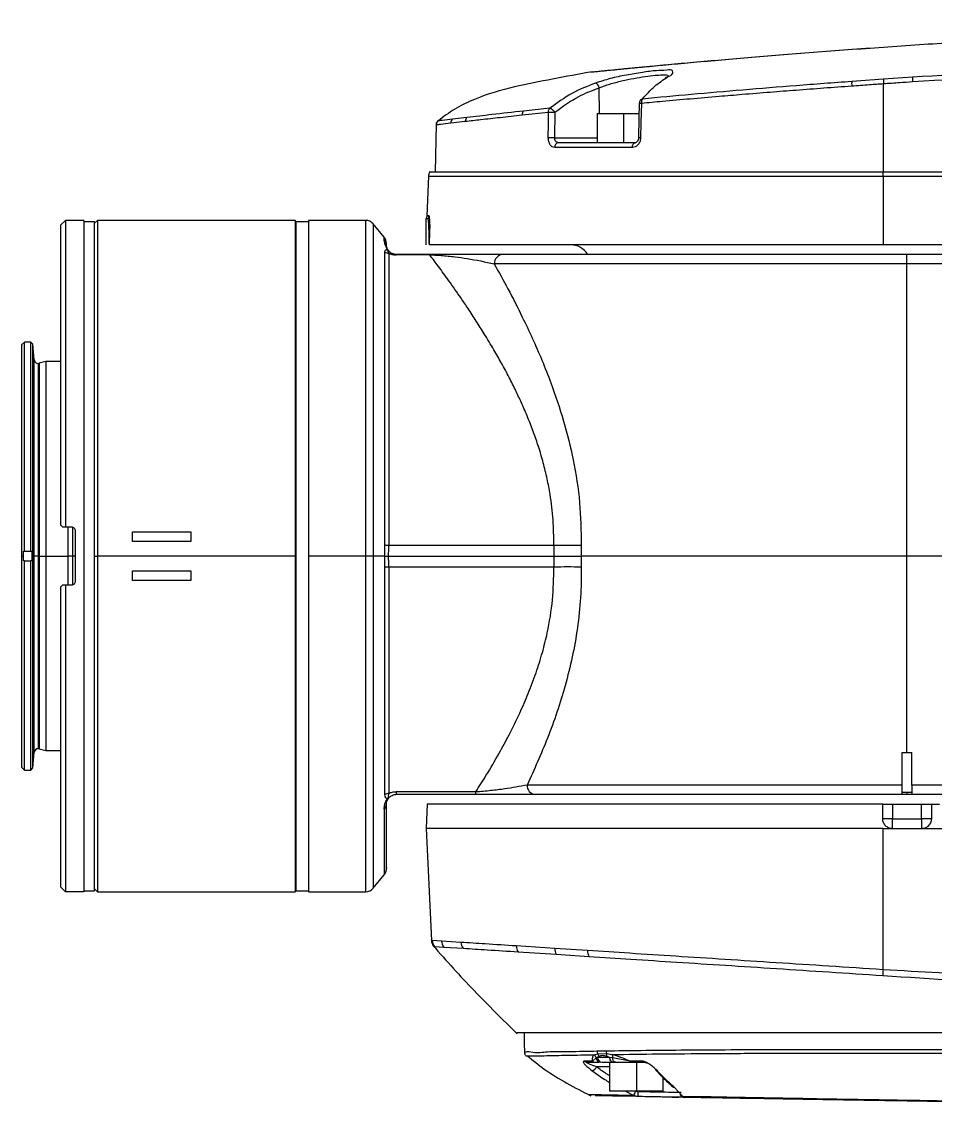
# Model space of a CAD drawing. Header units: millimetres. Extents: x -356 to 237, y 0 to 365.
# Drawn here: x 143.3 to 146.998, y 247.349 to 251.73 of the extents above; entities that cross this region are included whole.
import ezdxf

# ---------------------------------------------------------------- set-up
doc = ezdxf.new("R2010")
doc.units = ezdxf.units.MM

msp = doc.modelspace()

# ---------------------------------------------------------------- linework, layer by layer
at = {"color": 7, "linetype": 'Continuous', "lineweight": 25}
for p, q in [((145.9095, 251.5045), (145.9082, 251.5039)), ((146.7874, 251.4969), (146.6595, 251.4876)), ((146.9049, 251.5049), (146.7874, 251.4969)), ((145.6384, 251.358), (145.6374, 251.4625)), ((146.7877, 251.1218), (146.788, 251.4791)), ((145.325, 251.352), (145.4317, 251.3632)), ((145.4376, 251.3791), (145.3312, 251.3677)), ((145.4575, 251.3632), (145.4571, 251.2592)), ((145.6289, 251.358), (145.6289, 251.2399)), ((145.6289, 251.358), (145.7371, 251.358)), ((145.7371, 251.2399), (145.7371, 251.358)), ((145.7371, 251.358), (145.8007, 251.358)), ((144.977, 251.3132), (144.9736, 251.1218)), ((144.9786, 251.3132), (144.9777, 251.3131)), ((144.9849, 251.328), (144.9857, 251.3281)), ((145.0367, 251.32), (145.0954, 251.3267)), ((145.1023, 251.3418), (145.0437, 251.335)), ((145.4571, 251.2592), (145.6289, 251.2592)), ((145.7717, 251.2205), (145.4572, 251.2205)), ((145.7832, 251.2399), (145.4719, 251.2399)), ((144.9465, 251.1039), (144.94, 250.9438)), ((146.7861, 251.1039), (153.1756, 251.1039)), ((146.7861, 251.1039), (146.7861, 250.8265)), ((146.7864, 251.1218), (153.1758, 251.1218)), ((143.4772, 250.9255), (143.4575, 250.9058)), ((143.4772, 250.9255), (143.4772, 249.6853)), ((143.552, 250.9255), (143.4772, 250.9255)), ((143.552, 250.9255), (143.552, 248.2089)), ((143.552, 250.9215), (143.5953, 250.9215)), ((143.6071, 250.9255), (143.5953, 250.9137)), ((143.5953, 248.2129), (143.5953, 250.9215)), ((144.4064, 250.9255), (143.6071, 250.9255)), ((143.6071, 250.9255), (143.6071, 249.5672)), ((144.4103, 250.9215), (144.4064, 250.9255)), ((144.4064, 250.9255), (144.4064, 249.5672)), ((144.4103, 250.9215), (144.4103, 249.5672)), ((144.4103, 250.9215), (144.4615, 250.9215)), ((144.692, 250.9255), (144.4615, 250.9255)), ((144.4615, 250.9255), (144.4615, 249.5672)), ((144.692, 250.9255), (144.692, 249.5672)), ((144.7672, 250.8577), (144.7222, 250.9114)), ((144.7222, 250.9114), (144.7222, 249.5672)), ((144.9353, 250.9321), (144.9353, 250.8265)), ((144.9442, 250.9321), (144.9353, 250.9321)), ((144.9486, 250.9438), (144.9397, 250.9438)), ((144.9531, 250.906), (144.9479, 250.9128)), ((143.4575, 250.9058), (143.4575, 249.6932)), ((144.9483, 250.9062), (144.9531, 250.906)), ((144.7672, 250.8522), (144.7672, 250.8577)), ((144.7764, 250.827), (144.7764, 250.8307)), ((146.7861, 250.8265), (144.9504, 250.8265)), ((147.2795, 250.8265), (146.7861, 250.8265)), ((144.7705, 249.6121), (144.7705, 250.7987)), ((144.7832, 250.8042), (144.7869, 250.8003)), ((144.7869, 250.8003), (144.7855, 250.8015)), ((144.7856, 250.792), (144.7856, 249.6118)), ((144.8158, 250.7877), (144.8158, 250.7858)), ((144.952, 250.7877), (144.8158, 250.7877)), ((144.952, 250.7858), (144.8158, 250.7858)), ((144.952, 250.7877), (144.952, 250.7858)), ((145.2483, 250.7877), (144.952, 250.7877)), ((146.8827, 250.7877), (145.2483, 250.7877)), ((146.8827, 250.7497), (146.8827, 250.7877)), ((147.8121, 250.7877), (146.8827, 250.7877)), ((146.8827, 250.7497), (145.2123, 250.7497)), ((146.8827, 249.5672), (146.8827, 250.7497)), ((147.8221, 250.7497), (146.8827, 250.7497)), ((143.3119, 250.4333), (143.3001, 250.4215)), ((143.3371, 250.4333), (143.3119, 250.4333)), ((143.3119, 249.5869), (143.3119, 250.4333)), ((143.3457, 250.4247), (143.3371, 250.4333)), ((143.3371, 249.5869), (143.3371, 250.4333)), ((143.3001, 250.4215), (143.3001, 249.5672)), ((143.3513, 250.3611), (143.3457, 250.4247)), ((143.3457, 249.5672), (143.3457, 250.4247)), ((143.3513, 249.5672), (143.3513, 250.3611)), ((143.367, 250.3467), (143.367, 249.5672)), ((143.3984, 250.3546), (143.3711, 250.3473)), ((143.3711, 250.3473), (143.3711, 249.5672)), ((143.4575, 250.3546), (143.3984, 250.3546)), ((143.3984, 250.3546), (143.3984, 249.5672)), ((143.4654, 249.6853), (143.4575, 249.6932)), ((143.4654, 249.6853), (143.4772, 249.6853)), ((143.4772, 249.6853), (143.5008, 249.6853)), ((143.4872, 249.6853), (143.4872, 249.5672)), ((143.5063, 249.6848), (143.5063, 249.5672)), ((143.5166, 249.6696), (143.5166, 249.4648)), ((143.7489, 249.6656), (143.9851, 249.6656)), ((143.7489, 249.6263), (143.7489, 249.6656)), ((143.9851, 249.6656), (143.9851, 249.6263)), ((143.9851, 249.6263), (143.7489, 249.6263)), ((144.7856, 249.6118), (145.4538, 249.6118)), ((145.4538, 249.6118), (145.4532, 249.5672)), ((143.3001, 249.5672), (143.3079, 249.5672)), ((143.3001, 249.5672), (143.3001, 248.7129)), ((143.3082, 249.5869), (143.3119, 249.5869)), ((143.3119, 249.5869), (143.3371, 249.5869)), ((143.3371, 249.5869), (143.3408, 249.5869)), ((143.3457, 249.5672), (143.341, 249.5672)), ((143.3457, 248.7097), (143.3457, 249.5672)), ((143.3513, 249.5672), (143.3457, 249.5672)), ((143.367, 249.5672), (143.3513, 249.5672)), ((143.3513, 248.7733), (143.3513, 249.5672)), ((143.3711, 249.5672), (143.367, 249.5672)), ((143.367, 249.5672), (143.367, 248.7877)), ((143.3711, 249.5672), (143.3984, 249.5672)), ((143.3711, 249.5672), (143.3711, 248.7871)), ((143.3984, 249.5672), (143.4872, 249.5672)), ((143.3984, 249.5672), (143.3984, 248.7798)), ((143.5063, 249.5672), (143.4872, 249.5672)), ((143.4872, 249.5672), (143.4872, 249.4491)), ((143.5166, 249.5672), (143.5063, 249.5672)), ((143.5063, 249.5672), (143.5063, 249.4492)), ((143.5953, 249.5672), (143.6071, 249.5672)), ((143.6071, 249.5672), (143.6071, 248.2089)), ((144.4064, 249.5672), (143.6071, 249.5672)), ((144.4103, 249.5672), (144.4064, 249.5672)), ((144.4064, 249.5672), (144.4064, 248.2089)), ((144.4103, 249.5672), (144.4103, 248.2129)), ((144.692, 249.5672), (144.4615, 249.5672)), ((144.4615, 249.5672), (144.4615, 248.2089)), ((144.7222, 249.5672), (144.692, 249.5672)), ((144.692, 249.5672), (144.692, 248.2089)), ((144.7699, 249.5672), (144.7222, 249.5672)), ((144.7222, 249.5672), (144.7222, 248.223)), ((144.785, 249.5672), (145.4532, 249.5672)), ((145.4532, 249.5672), (145.4538, 249.5225)), ((146.8827, 249.5672), (145.5641, 249.5672)), ((146.8827, 248.772), (146.8827, 249.5672)), ((147.8179, 249.5672), (146.8827, 249.5672)), ((143.3119, 249.5475), (143.3082, 249.5475)), ((143.3119, 248.7011), (143.3119, 249.5475)), ((143.3119, 249.5475), (143.3371, 249.5475)), ((143.3371, 248.7011), (143.3371, 249.5475)), ((143.3408, 249.5475), (143.3371, 249.5475)), ((143.7489, 249.5081), (143.9851, 249.5081)), ((143.7489, 249.4688), (143.7489, 249.5081)), ((143.9851, 249.5081), (143.9851, 249.4688)), ((144.7705, 248.6011), (144.7705, 249.5223)), ((144.7856, 249.5225), (144.7856, 248.6064)), ((145.4538, 249.5225), (144.7856, 249.5225)), ((143.9851, 249.4688), (143.7489, 249.4688)), ((143.4575, 249.4412), (143.4654, 249.4491)), ((143.4575, 249.4412), (143.4575, 248.2286)), ((143.4772, 249.4491), (143.4654, 249.4491)), ((143.4772, 249.4491), (143.4772, 248.2089)), ((143.5008, 249.4491), (143.4772, 249.4491)), ((143.3457, 248.7097), (143.3513, 248.7733)), ((143.3711, 248.7871), (143.3984, 248.7798)), ((143.3984, 248.7798), (143.4575, 248.7798)), ((146.8631, 248.6406), (146.8631, 248.7718)), ((146.9024, 248.6406), (146.9024, 248.7719)), ((143.3001, 248.7129), (143.3119, 248.7011)), ((143.3119, 248.7011), (143.3371, 248.7011)), ((143.3371, 248.7011), (143.3457, 248.7097)), ((146.8631, 248.6406), (145.3458, 248.6406)), ((146.8631, 248.6026), (146.8631, 248.6406)), ((147.8243, 248.6406), (146.9024, 248.6406)), ((146.9024, 248.6406), (146.9024, 248.6026)), ((144.7869, 248.59), (144.7789, 248.5851)), ((144.7864, 248.5894), (144.7872, 248.5903)), ((144.7869, 248.59), (144.7872, 248.5903)), ((145.1377, 248.6126), (144.8158, 248.6126)), ((144.8158, 248.6126), (144.8158, 248.6026)), ((145.1377, 248.6026), (144.8158, 248.6026)), ((145.1377, 248.6026), (145.1377, 248.6126)), ((145.3787, 248.6026), (145.1377, 248.6026)), ((146.8631, 248.6026), (145.3787, 248.6026)), ((146.8827, 248.6026), (146.8631, 248.6026)), ((146.8827, 248.6108), (146.8827, 248.6026)), ((146.9024, 248.6026), (146.8827, 248.6026)), ((147.8057, 248.6026), (146.9024, 248.6026)), ((144.9409, 248.5627), (144.9375, 248.4643)), ((146.7847, 248.5627), (144.9409, 248.5627)), ((146.7847, 248.5037), (146.7847, 248.5627)), ((146.7847, 248.5627), (146.824, 248.5627)), ((146.824, 248.5627), (146.824, 248.5037)), ((146.824, 248.5627), (146.9421, 248.5627)), ((146.9421, 248.5037), (146.9421, 248.5627)), ((146.9421, 248.5627), (146.9815, 248.5627)), ((146.9815, 248.5627), (147.014, 248.5627)), ((146.9815, 248.5627), (146.9815, 248.5037)), ((144.7672, 248.5432), (144.7672, 248.2767)), ((146.824, 248.5037), (146.7847, 248.5037)), ((146.824, 248.4643), (146.824, 248.5037)), ((146.824, 248.5037), (146.9421, 248.5037)), ((146.9421, 248.5037), (146.9421, 248.4643)), ((146.9815, 248.5037), (146.9421, 248.5037)), ((144.9375, 248.4643), (144.9589, 248.0112)), ((146.7861, 248.4643), (144.9375, 248.4643)), ((146.7861, 247.8935), (146.7861, 248.4643)), ((146.7861, 248.4643), (146.7873, 248.4643)), ((146.7873, 248.4643), (146.9421, 248.4643)), ((146.9421, 248.4643), (147.3763, 248.4643)), ((144.7222, 248.223), (144.7672, 248.2767)), ((143.4575, 248.2286), (143.4772, 248.2089)), ((143.552, 248.2089), (143.4772, 248.2089)), ((143.552, 248.2129), (143.5953, 248.2129)), ((143.5953, 248.2207), (143.6071, 248.2089)), ((143.6071, 248.2089), (144.4064, 248.2089)), ((144.4064, 248.2089), (144.4103, 248.2129)), ((144.4103, 248.2129), (144.4615, 248.2129)), ((144.4615, 248.2089), (144.692, 248.2089)), ((144.9992, 248.0091), (144.9614, 248.0115)), ((144.9614, 248.0115), (144.9625, 248.0114)), ((144.971, 247.9877), (145.0086, 247.9852)), ((144.972, 247.9876), (144.971, 247.9877)), ((145.0775, 248.004), (144.9992, 248.0091)), ((145.0086, 247.9852), (145.0864, 247.9802)), ((145.4573, 247.9795), (145.3015, 247.9896)), ((145.5904, 247.9708), (145.4573, 247.9795)), ((145.309, 247.9657), (145.4637, 247.9557)), ((145.4637, 247.9557), (145.596, 247.9471)), ((150.3792, 247.6375), (145.3038, 247.6375)), ((145.3457, 247.544), (145.3456, 247.544)), ((145.6163, 247.5491), (145.6315, 247.5533)), ((145.6308, 247.5387), (145.6249, 247.5363)), ((145.6284, 247.5645), (145.6642, 247.565)), ((145.6361, 247.5421), (145.6308, 247.5387)), ((145.6803, 247.5387), (145.6308, 247.5387)), ((145.6315, 247.5533), (145.6673, 247.5538)), ((145.6673, 247.5538), (145.69, 247.5502)), ((145.6803, 247.5387), (145.6684, 247.5426)), ((145.692, 247.5369), (145.6803, 247.5387)), ((145.7609, 247.5232), (145.692, 247.5369)), ((145.6102, 247.5232), (145.5766, 247.5232)), ((145.5867, 247.5194), (145.6201, 247.5194)), ((145.6249, 247.5363), (145.6102, 247.5232)), ((145.6201, 247.5194), (145.6354, 247.5194)), ((145.6797, 247.5001), (145.6264, 247.5001)), ((145.6491, 247.5194), (145.6928, 247.5194)), ((145.6797, 247.5194), (145.6797, 247.4013)), ((145.6928, 247.5194), (145.7035, 247.5194)), ((145.7035, 247.5194), (145.7697, 247.5194)), ((145.8107, 247.5232), (145.7609, 247.5232)), ((145.7697, 247.5194), (145.8192, 247.5194)), ((145.7879, 247.5194), (145.7879, 247.4013)), ((145.8962, 247.4013), (145.8962, 247.4563)), ((145.976, 247.3804), (145.9413, 247.4175)), ((145.7879, 247.4013), (145.6797, 247.4013)), ((145.7434, 247.4013), (145.777, 247.384)), ((145.8962, 247.4013), (145.7879, 247.4013)), ((145.9765, 247.3804), (145.9732, 247.3814)), ((146.0277, 247.3794), (145.976, 247.3804))]:
    msp.add_line(p, q, dxfattribs=at)
at = {"color": 7, "linetype": 'Continuous', "lineweight": 25, "flags": 128}
for points in [[(145.7996, 251.4003), (145.7982, 251.3365), (145.7965, 251.2593)], [(145.8081, 251.4002), (145.8063, 251.3212), (145.8049, 251.2592)], [(145.4314, 251.2592), (145.4316, 251.3174), (145.4317, 251.3632)], [(145.7717, 251.2205), (145.7719, 251.2243), (145.7726, 251.228), (145.7737, 251.2313), (145.7751, 251.2342), (145.7769, 251.2366), (145.7788, 251.2384), (145.7809, 251.2395), (145.7832, 251.2399)], [(145.7965, 251.2593), (145.7964, 251.2593), (145.7963, 251.2593)], [(145.5648, 249.6118), (145.5644, 249.5868), (145.5641, 249.5672)], [(145.5641, 249.5672), (145.5645, 249.5422), (145.5648, 249.5225)], [(145.3332, 247.6375), (145.3339, 247.5974), (145.3346, 247.5573)], [(145.6928, 247.5194), (145.6903, 247.5198), (145.688, 247.5209), (145.6859, 247.5227), (145.684, 247.525), (145.6824, 247.528), (145.6813, 247.5313), (145.6805, 247.535), (145.6803, 247.5387)], [(145.7035, 247.5194), (145.7014, 247.5197), (145.6994, 247.5207), (145.6975, 247.5223), (145.6958, 247.5244), (145.6944, 247.527), (145.6932, 247.53), (145.6924, 247.5334), (145.692, 247.5369)], [(145.7939, 247.38), (145.6917, 247.3818), (145.6305, 247.3829), (145.6211, 247.3831)]]:
    msp.add_lwpolyline(points, dxfattribs=at)
at = {"color": 7, "linetype": 'Continuous', "lineweight": 25}
for centre, radius, start, end in [((145.6155, 251.4599), 0.0221, 6.9993, 73.4474), ((145.9157, 251.4912), 0.0148, 96.2736, 152.4904), ((146.7441, 251.4783), 0.0851, 173.6738, 185.5962), ((146.9853, 251.4955), 0.1979, 179.5799, 184.7382), ((147.1018, 251.5022), 0.197, 179.2302, 184.4369), ((145.3454, 251.353), 0.0204, 134.0391, 182.7969), ((144.9974, 251.3128), 0.0197, 129.5436, 178.9908), ((145.0564, 251.3199), 0.0197, 130.1619, 179.716), ((145.1153, 251.3269), 0.0198, 130.8129, 180.4277), ((145.4443, 250.5512), 0.7081, 88.9602, 91.0398), ((145.4748, 251.2224), 0.0177, 99.2559, 186.2208), ((145.7957, 250.8716), 0.3877, 88.6435, 89.8899), ((144.692, 250.8861), 0.0394, 39.9936, 89.999), ((144.9289, 250.9446), 0.0198, 320.7205, 357.7157), ((144.7371, 250.8324), 0.0393, 359.9721, 40.018), ((144.7374, 250.8271), 0.039, 359.9818, 40.166), ((145.5226, 250.7477), 0.0787, 31.1637, 89.9985), ((144.7855, 250.8121), 0.0201, 221.6353, 270.2611), ((144.7944, 250.8116), 0.0134, 213.3626, 228.3889), ((145.25, 250.7501), 0.0376, 92.5758, 180.6097), ((143.367, 250.3625), 0.0157, 184.9916, 269.9968), ((143.367, 250.3628), 0.016, 270.1052, 284.8421), ((144.7847, 250.0109), 0.3991, 267.9723, 270.1376), ((145.5093, 253.0253), 3.4139, 269.0684, 270.9316), ((144.7844, 249.1298), 0.3927, 89.827, 92.0275), ((145.5093, 246.1525), 3.3705, 89.0564, 90.9436), ((143.367, 248.7719), 0.0157, 89.9708, 175.0407), ((143.367, 248.7722), 0.0155, 74.8997, 90.1529), ((145.382, 248.6388), 0.0363, 177.1193, 264.6729), ((144.7851, 248.5837), 0.0228, 88.7414, 129.853), ((144.7961, 248.5761), 0.0194, 122.2694, 152.4144), ((144.7487, 248.5638), 0.0277, 311.8702, 358.855), ((144.8122, 248.5651), 0.0353, 141.9252, 163.292), ((144.692, 248.2483), 0.0394, 270.0062, 319.9866), ((145.0007, 248.0135), 0.0394, 182.9803, 220.9769), ((145.0389, 248.0109), 0.0397, 182.697, 220.3171), ((145.1179, 248.0055), 0.0405, 182.1324, 218.8191), ((145.3449, 247.99), 0.0434, 180.6107, 214.0588), ((145.5037, 247.9793), 0.0464, 179.8067, 210.5887), ((145.6401, 247.97), 0.0497, 179.058, 207.4798), ((145.6044, 247.5319), 0.0209, 12.2451, 55.2907), ((145.6511, 247.5648), 0.0227, 180.7031, 210.3922), ((145.6498, 247.5384), 0.019, 178.8706, 267.7819), ((145.614, 247.5396), 0.0222, 6.4305, 37.9495), ((145.6873, 247.5653), 0.0231, 180.6939, 209.7635), ((145.6457, 247.5459), 0.023, 351.7881, 20.0848), ((145.6709, 247.5405), 0.0215, 350.2467, 26.71), ((145.5868, 247.5351), 0.0157, 229.2122, 269.4722), ((145.5964, 247.515), 0.0335, 292.2779, 333.4644), ((145.6203, 247.5345), 0.0151, 228.3922, 269.3616), ((145.6438, 247.5385), 0.0191, 186.4421, 268.8015), ((145.77, 247.532), 0.0126, 224.2737, 268.7762), ((145.8195, 247.5313), 0.0119, 222.7881, 268.478), ((145.8733, 247.4934), 0.00944, 192.3266, 268.2934), ((145.9417, 247.4277), 0.0102, 219.9801, 267.4448), ((145.4751, 247.5309), 0.3357, 334.0546, 337.303), ((145.9474, 247.3918), 0.154, 177.1924, 184.3929), ((145.9793, 247.3963), 0.0162, 189.7855, 258.4715), ((145.9869, 247.3973), 0.022, 196.8737, 222.8793)]:
    msp.add_arc(centre, radius, start, end, dxfattribs=at)
for points, knots in [([(145.6031, 251.5258), (145.6073, 251.5263), (145.6215, 251.5277), (145.6509, 251.5306), (145.6964, 251.5352), (145.7573, 251.5411), (145.8325, 251.5483), (145.9212, 251.5566), (146.0224, 251.5658), (146.1345, 251.5757), (146.2563, 251.586), (146.386, 251.5967), (146.522, 251.6073), (146.6627, 251.6179), (146.8061, 251.6283), (146.9507, 251.6382), (147.1062, 251.6484), (147.2705, 251.6587), (147.4461, 251.669), (147.6232, 251.6788), (147.8033, 251.6882), (147.9845, 251.6971), (148.1654, 251.7054), (148.3464, 251.7131), (148.5701, 251.7225), (148.7336, 251.7269), (148.8367, 251.7297)], [0, 0, 0, 0, 0.003882, 0.013198, 0.027357, 0.04624, 0.069796, 0.097341, 0.128737, 0.16381, 0.201564, 0.241843, 0.284322, 0.327879, 0.372392, 0.417491, 0.461982, 0.516648, 0.569895, 0.62481, 0.680924, 0.736825, 0.792713, 0.848602, 0.904488, 1, 1, 1, 1]), ([(145.6067, 251.5264), (145.6109, 251.5268), (145.6249, 251.5282), (145.6542, 251.5311), (145.6994, 251.5356), (145.76, 251.5415), (145.8349, 251.5486), (145.9233, 251.5569), (146.0241, 251.566), (146.1359, 251.5759), (146.2573, 251.5862), (146.3868, 251.5968), (146.5226, 251.6074), (146.663, 251.618), (146.8062, 251.6283), (146.9506, 251.6382), (147.0943, 251.6477), (147.2355, 251.6565), (147.3753, 251.6649), (147.5158, 251.6729), (147.6586, 251.6807), (147.8033, 251.6881), (147.9082, 251.6935), (147.9646, 251.696), (147.9727, 251.6963)], [0, 0, 0, 0, 0.005259, 0.017898, 0.037132, 0.062799, 0.094833, 0.132313, 0.17505, 0.222815, 0.274253, 0.329155, 0.387069, 0.446475, 0.507199, 0.568734, 0.629454, 0.689283, 0.747721, 0.806483, 0.867275, 0.928613, 0.989733, 1, 1, 1, 1]), ([(149.453, 251.6193), (149.0281, 251.606), (148.1782, 251.5794), (147.3293, 251.5297), (146.9049, 251.5049)], [0, 0, 0, 0, 0.499942, 1, 1, 1, 1]), ([(146.9054, 251.487), (147.143, 251.5011), (147.6182, 251.5295), (148.4673, 251.5692), (149.079, 251.5887), (149.4528, 251.6006)], [0, 0, 0, 0, 0.280011, 0.560011, 1, 1, 1, 1]), ([(145.6098, 251.5273), (145.5562, 251.5173), (145.451, 251.4976), (145.2903, 251.4668), (145.1564, 251.4284), (145.053, 251.3794), (145.0075, 251.3447), (144.9856, 251.328)], [0, 0, 0, 0, 0.2470267, 0.4847947, 0.7412883, 0.8757375, 1, 1, 1, 1]), ([(145.9141, 251.5059), (145.9234, 251.5093), (145.936, 251.5139), (145.9347, 251.5371), (145.9012, 251.5312), (145.8656, 251.5326), (145.8087, 251.524), (145.7469, 251.514), (145.6828, 251.5005), (145.6416, 251.4874), (145.6218, 251.4811)], [0, 0, 0, 0, 0.072851, 0.098796, 0.163845, 0.283689, 0.445811, 0.632111, 0.822878, 1, 1, 1, 1]), ([(145.6218, 251.4811), (145.5893, 251.4683), (145.5235, 251.4423), (145.4665, 251.4003), (145.4376, 251.3791)], [0, 0, 0, 0, 0.492815, 1, 1, 1, 1]), ([(145.6374, 251.4625), (145.6516, 251.4677), (145.6814, 251.4784), (145.7285, 251.4902), (145.7763, 251.5003), (145.8215, 251.5076), (145.861, 251.5134), (145.8904, 251.5136), (145.9114, 251.5165), (145.9176, 251.5103), (145.919, 251.5089)], [0, 0, 0, 0, 0.156505, 0.328006, 0.502884, 0.662502, 0.805429, 0.910908, 0.979654, 1, 1, 1, 1]), ([(145.8125, 251.4167), (145.8283, 251.4348), (145.8583, 251.469), (145.8962, 251.4941), (145.9141, 251.5059)], [0, 0, 0, 0, 0.528728, 1, 1, 1, 1]), ([(146.6595, 251.4876), (146.5847, 251.482), (146.4377, 251.4711), (146.221, 251.4534), (146.0134, 251.4355), (145.8782, 251.4229), (145.8125, 251.4167)], [0, 0, 0, 0, 0.264696, 0.520473, 0.767199, 1, 1, 1, 1]), ([(146.788, 251.4791), (146.8099, 251.4806), (146.8491, 251.4833), (146.8882, 251.4858), (146.9054, 251.487)], [0, 0, 0, 0, 0.560024, 1, 1, 1, 1]), ([(145.4575, 251.3632), (145.4891, 251.3861), (145.545, 251.4267), (145.6094, 251.4517), (145.6374, 251.4625)], [0, 0, 0, 0, 0.564643, 1, 1, 1, 1]), ([(145.8081, 251.4002), (145.8366, 251.4028), (145.9025, 251.4089), (146.0073, 251.4182), (146.1147, 251.4274), (146.2227, 251.4364), (146.3265, 251.4448), (146.4366, 251.4534), (146.5465, 251.4618), (146.6217, 251.4672), (146.6594, 251.47)], [0, 0, 0, 0, 0.100414, 0.232651, 0.369332, 0.479306, 0.612949, 0.735141, 0.867321, 1, 1, 1, 1]), ([(146.6594, 251.47), (146.6834, 251.4717), (146.7262, 251.4747), (146.7691, 251.4778), (146.788, 251.4791)], [0, 0, 0, 0, 0.559317, 1, 1, 1, 1]), ([(145.7995, 251.4003), (145.7997, 251.4003), (145.8005, 251.4003), (145.8022, 251.4003), (145.8049, 251.4002), (145.807, 251.4002), (145.8081, 251.4002)], [0, 0, 0, 0, 0.071204, 0.280932, 0.604039, 1, 1, 1, 1]), ([(145.8059, 251.4139), (145.8049, 251.413), (145.8025, 251.4106), (145.8002, 251.4056), (145.7998, 251.4017), (145.7996, 251.3998)], [0, 0, 0, 0, 0.263754, 0.640347, 1, 1, 1, 1]), ([(145.8038, 251.4121), (145.8052, 251.4135), (145.8077, 251.4158), (145.811, 251.4165), (145.8125, 251.4167)], [0, 0, 0, 0, 0.559923, 1, 1, 1, 1]), ([(145.8125, 251.4167), (145.8117, 251.4156), (145.8099, 251.4132), (145.8082, 251.4075), (145.8081, 251.403), (145.8081, 251.4002)], [0, 0, 0, 0, 0.23384, 0.514759, 1, 1, 1, 1]), ([(145.0954, 251.3267), (145.1162, 251.3291), (145.163, 251.3345), (145.2395, 251.3429), (145.2953, 251.3489), (145.325, 251.352)], [0, 0, 0, 0, 0.271106, 0.612702, 1, 1, 1, 1]), ([(145.3312, 251.3677), (145.2883, 251.363), (145.212, 251.3547), (145.1358, 251.3458), (145.1023, 251.3418)], [0, 0, 0, 0, 0.56133, 1, 1, 1, 1]), ([(145.4317, 251.3632), (145.4318, 251.3649), (145.4319, 251.3683), (145.4335, 251.374), (145.4361, 251.3772), (145.4376, 251.3791)], [0, 0, 0, 0, 0.295392, 0.587527, 1, 1, 1, 1]), ([(145.4317, 251.3632), (145.4335, 251.3632), (145.4375, 251.3633), (145.444, 251.3633), (145.4508, 251.3633), (145.4554, 251.3632), (145.4575, 251.3632)], [0, 0, 0, 0, 0.2042873, 0.4724389, 0.7557411, 1, 1, 1, 1]), ([(145.4376, 251.3791), (145.4394, 251.3787), (145.4437, 251.3778), (145.4491, 251.3735), (145.4539, 251.3686), (145.4563, 251.3649), (145.4575, 251.3632)], [0, 0, 0, 0, 0.207735, 0.503029, 0.76119, 1, 1, 1, 1]), ([(144.9841, 251.3279), (144.9831, 251.3269), (144.981, 251.325), (144.9788, 251.3213), (144.9773, 251.3173), (144.9771, 251.3144), (144.977, 251.313)], [0, 0, 0, 0, 0.246912, 0.499951, 0.752674, 1, 1, 1, 1]), ([(144.9777, 251.3131), (144.9835, 251.3138), (145.0032, 251.3162), (145.0228, 251.3184), (145.0367, 251.32)], [0, 0, 0, 0, 0.295697, 1, 1, 1, 1]), ([(145.0437, 251.335), (145.03, 251.3334), (145.0103, 251.3311), (144.9907, 251.3287), (144.9849, 251.328)], [0, 0, 0, 0, 0.699847, 1, 1, 1, 1]), ([(145.4572, 251.2205), (145.4537, 251.2212), (145.4463, 251.2225), (145.4379, 251.2319), (145.4336, 251.2421), (145.4317, 251.2516), (145.4315, 251.2567), (145.4314, 251.2592)], [0, 0, 0, 0, 0.202814, 0.433424, 0.702359, 0.849815, 1, 1, 1, 1]), ([(145.4719, 251.2399), (145.4708, 251.24), (145.4686, 251.2401), (145.4648, 251.2418), (145.4616, 251.2447), (145.4593, 251.2484), (145.458, 251.2518), (145.4572, 251.2555), (145.4571, 251.258), (145.4571, 251.2592)], [0, 0, 0, 0, 0.124619, 0.241829, 0.459918, 0.588741, 0.722704, 0.86031, 1, 1, 1, 1]), ([(145.8049, 251.2592), (145.8042, 251.2535), (145.8028, 251.2424), (145.794, 251.2297), (145.7831, 251.222), (145.7754, 251.221), (145.7717, 251.2205)], [0, 0, 0, 0, 0.304443, 0.591018, 0.800965, 1, 1, 1, 1]), ([(145.7963, 251.2593), (145.796, 251.2565), (145.7955, 251.2511), (145.7918, 251.2445), (145.7868, 251.2401), (145.7829, 251.2397), (145.7811, 251.2396)], [0, 0, 0, 0, 0.308051, 0.578794, 0.806081, 1, 1, 1, 1]), ([(144.9468, 251.1039), (144.9467, 251.1039), (144.9412, 251.1039), (144.9875, 251.1039), (145.0101, 251.1039), (145.0997, 251.1039), (145.1989, 251.1039), (145.3328, 251.1039), (145.4887, 251.1039), (145.6678, 251.1039), (145.866, 251.1039), (146.0807, 251.1039), (146.308, 251.1039), (146.5447, 251.1039), (146.7049, 251.1039), (146.7861, 251.1039)], [0, 0, 0, 0, 0.000145, 0.008823, 0.034337, 0.075883, 0.133271, 0.205392, 0.290629, 0.388812, 0.496959, 0.613968, 0.738788, 0.867574, 1, 1, 1, 1]), ([(144.9521, 251.1218), (144.952, 251.1218), (144.9441, 251.1218), (145.0103, 251.1218), (145.0425, 251.1218), (145.1698, 251.1218), (145.3095, 251.1218), (145.4968, 251.1218), (145.7115, 251.1218), (145.9551, 251.1218), (146.2191, 251.1218), (146.4988, 251.1218), (146.6895, 251.1218), (146.7864, 251.1218)], [0, 0, 0, 0, 0.000169, 0.012617, 0.04908, 0.108411, 0.189933, 0.290646, 0.409743, 0.542706, 0.688304, 0.841529, 1, 1, 1, 1]), ([(144.9518, 251.1219), (144.9504, 251.1189), (144.9475, 251.1132), (144.9469, 251.1069), (144.9465, 251.1039)], [0, 0, 0, 0, 0.516208, 1, 1, 1, 1]), ([(146.7861, 251.1039), (146.7862, 251.1072), (146.7862, 251.1132), (146.7863, 251.1192), (146.7864, 251.1218)], [0, 0, 0, 0, 0.562169, 1, 1, 1, 1]), ([(144.9397, 250.9438), (144.9395, 250.9418), (144.939, 250.9375), (144.9365, 250.9339), (144.9353, 250.9321)], [0, 0, 0, 0, 0.481662, 1, 1, 1, 1]), ([(144.9479, 250.9128), (144.9473, 250.9172), (144.9465, 250.9231), (144.9458, 250.9299), (144.9445, 250.9316), (144.9442, 250.9321)], [0, 0, 0, 0, 0.684542, 0.904794, 1, 1, 1, 1]), ([(144.9483, 250.9062), (144.9483, 250.9074), (144.9482, 250.9096), (144.948, 250.9118), (144.9479, 250.9128)], [0, 0, 0, 0, 0.549215, 1, 1, 1, 1]), ([(144.9531, 250.906), (144.9524, 250.9154), (144.9515, 250.927), (144.9508, 250.9402), (144.9491, 250.943), (144.9486, 250.9438)], [0, 0, 0, 0, 0.743398, 0.925435, 1, 1, 1, 1]), ([(144.9504, 250.8265), (144.9504, 250.8265), (144.9503, 250.8266), (144.9502, 250.827), (144.95, 250.8286), (144.9497, 250.8352), (144.9489, 250.8613), (144.9486, 250.8862), (144.9483, 250.9062)], [0, 0, 0, 0, 0.001225, 0.004266, 0.016072, 0.062967, 0.250435, 1, 1, 1, 1]), ([(144.9504, 250.8265), (144.9509, 250.8413), (144.9517, 250.8678), (144.9526, 250.8943), (144.9531, 250.906)], [0, 0, 0, 0, 0.559965, 1, 1, 1, 1]), ([(144.7832, 250.8042), (144.7825, 250.8051), (144.7812, 250.8069), (144.7788, 250.8105), (144.775, 250.8171), (144.771, 250.8268), (144.7678, 250.8392), (144.7674, 250.8478), (144.7672, 250.8522)], [0, 0, 0, 0, 0.0649, 0.129401, 0.256631, 0.502856, 0.74134, 1, 1, 1, 1]), ([(144.7869, 250.8003), (144.7867, 250.8006), (144.7862, 250.8011), (144.7857, 250.8017), (144.7852, 250.8022), (144.7848, 250.8027), (144.7843, 250.8034), (144.7834, 250.8046), (144.7823, 250.8064), (144.7805, 250.8094), (144.7785, 250.8139), (144.7768, 250.8202), (144.7766, 250.8247), (144.7764, 250.827)], [0, 0, 0, 0, 0.044169, 0.066126, 0.088104, 0.109903, 0.13173, 0.175219, 0.261319, 0.346639, 0.535677, 0.763443, 1, 1, 1, 1]), ([(144.7705, 250.7987), (144.7709, 250.8018), (144.7714, 250.8063), (144.7769, 250.8075), (144.7802, 250.8063), (144.7821, 250.8049), (144.7832, 250.8042)], [0, 0, 0, 0, 0.435656, 0.627603, 0.794188, 1, 1, 1, 1]), ([(144.7855, 250.8015), (144.7843, 250.8021), (144.7824, 250.8031), (144.782, 250.7972), (144.784, 250.7943), (144.7856, 250.792)], [0, 0, 0, 0, 0.206188, 0.361845, 1, 1, 1, 1]), ([(144.7856, 250.792), (144.7898, 250.7904), (144.7966, 250.7879), (144.8069, 250.7861), (144.8127, 250.7859), (144.8158, 250.7858)], [0, 0, 0, 0, 0.433368, 0.702618, 1, 1, 1, 1]), ([(144.7869, 250.8003), (144.7869, 250.8003), (144.7867, 250.8005), (144.7865, 250.8007), (144.7864, 250.8008)], [0, 0, 0, 0, 0.388133, 1, 1, 1, 1]), ([(144.8158, 250.7877), (144.8152, 250.7877), (144.8141, 250.7877), (144.8118, 250.7878), (144.8081, 250.7883), (144.8024, 250.7898), (144.7946, 250.7933), (144.7897, 250.7977), (144.7869, 250.8003)], [0, 0, 0, 0, 0.0534261, 0.106805, 0.2130912, 0.3939891, 0.6549196, 1, 1, 1, 1]), ([(145.4538, 249.6118), (145.4535, 249.6458), (145.4528, 249.7143), (145.4417, 249.8037), (145.4271, 249.8806), (145.4113, 249.9453), (145.3928, 250.0079), (145.3718, 250.0685), (145.3489, 250.1277), (145.3247, 250.184), (145.2992, 250.2383), (145.2724, 250.2918), (145.2428, 250.3471), (145.2092, 250.4061), (145.1751, 250.4628), (145.1401, 250.5183), (145.1086, 250.5663), (145.0716, 250.6209), (145.0317, 250.6778), (144.9895, 250.7359), (144.9635, 250.7704), (144.952, 250.7858)], [0, 0, 0, 0, 0.078345, 0.157777, 0.207501, 0.258767, 0.311504, 0.357857, 0.406747, 0.457953, 0.499116, 0.545242, 0.595839, 0.64378, 0.701892, 0.748376, 0.79523, 0.834265, 0.900469, 0.955513, 1, 1, 1, 1]), ([(144.952, 250.7858), (144.956, 250.7857), (144.9712, 250.7854), (145.0052, 250.7834), (145.0515, 250.7787), (145.1234, 250.7689), (145.176, 250.7575), (145.2123, 250.7497)], [0, 0, 0, 0, 0.0456859, 0.1731553, 0.3880868, 0.5761961, 1, 1, 1, 1]), ([(145.2123, 250.7497), (145.231, 250.7162), (145.2705, 250.6452), (145.3216, 250.5449), (145.3673, 250.4486), (145.4061, 250.3599), (145.4501, 250.2486), (145.4953, 250.1143), (145.5353, 249.953), (145.5618, 249.785), (145.5638, 249.6695), (145.5648, 249.6118)], [0, 0, 0, 0, 0.095431, 0.202255, 0.280162, 0.360509, 0.44315, 0.577937, 0.712832, 0.856621, 1, 1, 1, 1]), ([(143.5008, 249.6853), (143.5029, 249.6851), (143.5071, 249.6846), (143.5123, 249.6809), (143.5159, 249.6757), (143.5164, 249.6716), (143.5166, 249.6696)], [0, 0, 0, 0, 0.253089, 0.500376, 0.750095, 1, 1, 1, 1]), ([(144.7699, 249.5672), (144.7701, 249.5756), (144.7705, 249.5905), (144.7705, 249.6055), (144.7705, 249.6121)], [0, 0, 0, 0, 0.559996, 1, 1, 1, 1]), ([(144.785, 249.5672), (144.7852, 249.5755), (144.7856, 249.5904), (144.7856, 249.6053), (144.7856, 249.6118)], [0, 0, 0, 0, 0.559435, 1, 1, 1, 1]), ([(143.3079, 249.5672), (143.3079, 249.5709), (143.308, 249.5774), (143.3081, 249.584), (143.3082, 249.5869)], [0, 0, 0, 0, 0.559813, 1, 1, 1, 1]), ([(143.3082, 249.5475), (143.3081, 249.5512), (143.308, 249.5577), (143.3079, 249.5643), (143.3079, 249.5672)], [0, 0, 0, 0, 0.559981, 1, 1, 1, 1]), ([(143.3408, 249.5869), (143.3409, 249.5832), (143.341, 249.5766), (143.341, 249.5701), (143.341, 249.5672)], [0, 0, 0, 0, 0.5601169, 1, 1, 1, 1]), ([(143.341, 249.5672), (143.341, 249.5635), (143.341, 249.557), (143.3409, 249.5504), (143.3408, 249.5475)], [0, 0, 0, 0, 0.559918, 1, 1, 1, 1]), ([(144.7705, 249.5223), (144.7705, 249.5307), (144.7704, 249.5456), (144.77, 249.5606), (144.7699, 249.5672)], [0, 0, 0, 0, 0.559889, 1, 1, 1, 1]), ([(144.7699, 249.5672), (144.7709, 249.5672), (144.7731, 249.5672), (144.7768, 249.5672), (144.7808, 249.5672), (144.7836, 249.5672), (144.785, 249.5672)], [0, 0, 0, 0, 0.202675, 0.448243, 0.720852, 1, 1, 1, 1]), ([(144.7856, 249.5225), (144.7856, 249.5309), (144.7855, 249.5458), (144.7851, 249.5607), (144.785, 249.5672)], [0, 0, 0, 0, 0.560534, 1, 1, 1, 1]), ([(145.4532, 249.5672), (145.4732, 249.5672), (145.5102, 249.5672), (145.5472, 249.5672), (145.5641, 249.5672)], [0, 0, 0, 0, 0.5408754, 1, 1, 1, 1]), ([(145.1377, 248.6126), (145.1516, 248.6346), (145.1844, 248.6861), (145.2294, 248.7629), (145.2752, 248.8474), (145.3147, 248.9279), (145.3515, 249.0119), (145.3821, 249.0937), (145.4078, 249.1756), (145.4322, 249.2737), (145.4513, 249.389), (145.453, 249.4784), (145.4538, 249.5225)], [0, 0, 0, 0, 0.079806, 0.187328, 0.273324, 0.374557, 0.462581, 0.554624, 0.642526, 0.725875, 0.864602, 1, 1, 1, 1]), ([(145.5648, 249.5225), (145.5645, 249.4813), (145.5639, 249.3989), (145.5506, 249.2774), (145.5295, 249.1584), (145.4921, 249.0086), (145.4333, 248.8343), (145.3742, 248.7034), (145.3458, 248.6406)], [0, 0, 0, 0, 0.134762, 0.269503, 0.399506, 0.530144, 0.774554, 1, 1, 1, 1]), ([(143.5166, 249.4648), (143.5164, 249.4628), (143.5159, 249.4587), (143.5123, 249.4535), (143.5071, 249.4498), (143.5029, 249.4493), (143.5008, 249.4491)], [0, 0, 0, 0, 0.249493, 0.499106, 0.7465, 1, 1, 1, 1]), ([(146.8631, 248.7718), (146.8667, 248.7718), (146.8733, 248.772), (146.8798, 248.772), (146.8827, 248.772)], [0, 0, 0, 0, 0.559875, 1, 1, 1, 1]), ([(146.8827, 248.772), (146.8864, 248.772), (146.893, 248.772), (146.8995, 248.7719), (146.9024, 248.7719)], [0, 0, 0, 0, 0.560078, 1, 1, 1, 1]), ([(145.3458, 248.6406), (145.3157, 248.635), (145.267, 248.626), (145.1975, 248.6173), (145.1582, 248.6142), (145.1377, 248.6126)], [0, 0, 0, 0, 0.436499, 0.706567, 1, 1, 1, 1]), ([(144.7789, 248.5851), (144.7774, 248.5855), (144.7743, 248.5865), (144.771, 248.5927), (144.7707, 248.5978), (144.7705, 248.6011)], [0, 0, 0, 0, 0.226373, 0.489828, 1, 1, 1, 1]), ([(144.7764, 248.5633), (144.7768, 248.5675), (144.7773, 248.5731), (144.7797, 248.5789), (144.7809, 248.5814), (144.7819, 248.5833), (144.783, 248.5851), (144.7846, 248.5874), (144.786, 248.589), (144.7869, 248.59)], [0, 0, 0, 0, 0.428133, 0.569995, 0.641283, 0.712706, 0.78432, 0.855972, 1, 1, 1, 1]), ([(144.7856, 248.6064), (144.7849, 248.6036), (144.7839, 248.5996), (144.7837, 248.5944), (144.7851, 248.593), (144.7857, 248.5925)], [0, 0, 0, 0, 0.615186, 0.838298, 1, 1, 1, 1]), ([(144.8158, 248.6126), (144.8099, 248.6123), (144.7995, 248.6117), (144.7898, 248.608), (144.7856, 248.6064)], [0, 0, 0, 0, 0.569793, 1, 1, 1, 1]), ([(144.7857, 248.5925), (144.7866, 248.5922), (144.7882, 248.5918), (144.7873, 248.5905), (144.7869, 248.59)], [0, 0, 0, 0, 0.582197, 1, 1, 1, 1]), ([(144.7869, 248.59), (144.7907, 248.5933), (144.7967, 248.5986), (144.8057, 248.6015), (144.8115, 248.6025), (144.8144, 248.6026), (144.8158, 248.6026)], [0, 0, 0, 0, 0.4593183, 0.7304557, 0.8654785, 1, 1, 1, 1]), ([(146.8827, 248.6108), (146.8791, 248.6108), (146.8725, 248.6108), (146.8659, 248.6105), (146.8631, 248.6104)], [0, 0, 0, 0, 0.5602145, 1, 1, 1, 1]), ([(146.9024, 248.6104), (146.8987, 248.6106), (146.8922, 248.6108), (146.8856, 248.6108), (146.8827, 248.6108)], [0, 0, 0, 0, 0.559709, 1, 1, 1, 1]), ([(144.7672, 248.5432), (144.7677, 248.5495), (144.7684, 248.56), (144.7729, 248.5741), (144.7769, 248.5814), (144.7789, 248.5851)], [0, 0, 0, 0, 0.430753, 0.715266, 1, 1, 1, 1]), ([(144.7764, 248.3076), (144.7764, 248.3071), (144.7764, 248.2913), (144.7764, 248.3925), (144.7764, 248.4388), (144.7764, 248.5175), (144.7764, 248.5633)], [0, 0, 0, 0, 0.005375, 0.178028, 0.521464, 1, 1, 1, 1]), ([(146.824, 248.4643), (146.8189, 248.4649), (146.8086, 248.4661), (146.7956, 248.4751), (146.7865, 248.4882), (146.7853, 248.4985), (146.7847, 248.5037)], [0, 0, 0, 0, 0.250194, 0.499923, 0.749206, 1, 1, 1, 1]), ([(146.9815, 248.5037), (146.9808, 248.4981), (146.9794, 248.4865), (146.9687, 248.4733), (146.9555, 248.4656), (146.9465, 248.4647), (146.9421, 248.4643)], [0, 0, 0, 0, 0.27022, 0.562359, 0.789711, 1, 1, 1, 1]), ([(144.7672, 248.2767), (144.7699, 248.2805), (144.7752, 248.2881), (144.776, 248.2974), (144.7764, 248.302)], [0, 0, 0, 0, 0.500032, 1, 1, 1, 1]), ([(144.958, 248.0117), (144.9586, 248.0073), (144.9598, 247.9986), (144.965, 247.9915), (144.9675, 247.9879)], [0, 0, 0, 0, 0.499944, 1, 1, 1, 1]), ([(144.9643, 247.9916), (145.0191, 247.9299), (145.1286, 247.8067), (145.2468, 247.6918), (145.3059, 247.6345)], [0, 0, 0, 0, 0.500525, 1, 1, 1, 1]), ([(145.3015, 247.9896), (145.2597, 247.9923), (145.185, 247.9971), (145.1103, 248.0019), (145.0775, 248.004)], [0, 0, 0, 0, 0.560567, 1, 1, 1, 1]), ([(145.0864, 247.9802), (145.119, 247.9781), (145.1932, 247.9733), (145.2674, 247.9684), (145.309, 247.9657)], [0, 0, 0, 0, 0.439446, 1, 1, 1, 1]), ([(146.7861, 247.8935), (146.7132, 247.8983), (146.569, 247.9078), (146.3556, 247.9213), (146.1491, 247.9348), (145.9515, 247.9472), (145.7663, 247.9594), (145.6473, 247.9671), (145.5904, 247.9708)], [0, 0, 0, 0, 0.183085, 0.361719, 0.535319, 0.701305, 0.85721, 1, 1, 1, 1]), ([(145.596, 247.9471), (145.6525, 247.9434), (145.7709, 247.9357), (145.955, 247.9236), (146.1514, 247.9113), (146.3568, 247.8978), (146.569, 247.8843), (146.7124, 247.8748), (146.7849, 247.87)], [0, 0, 0, 0, 0.142726, 0.298608, 0.464592, 0.638212, 0.816935, 1, 1, 1, 1]), ([(146.7861, 247.8935), (146.7859, 247.8893), (146.7853, 247.8815), (146.785, 247.8736), (146.7849, 247.87)], [0, 0, 0, 0, 0.534005, 1, 1, 1, 1]), ([(150.9052, 247.6375), (150.1364, 247.6856), (149.0654, 247.7526), (147.6925, 247.8397), (147.0882, 247.8756), (146.7861, 247.8935)], [0, 0, 0, 0, 0.560008, 0.780009, 1, 1, 1, 1]), ([(146.7849, 247.87), (147.1843, 247.8438), (147.983, 247.7913), (149.1812, 247.7143), (149.9798, 247.6631), (150.3792, 247.6375)], [0, 0, 0, 0, 0.333405, 0.66669, 1, 1, 1, 1]), ([(145.6642, 247.565), (145.7114, 247.5658), (145.8127, 247.5673), (145.9735, 247.5685), (146.1518, 247.57), (146.3427, 247.5706), (146.5415, 247.5708), (146.7778, 247.5699), (147.0506, 247.5697), (147.3582, 247.5776), (147.6649, 247.5803), (148.1379, 247.5749), (148.7771, 247.5788), (149.583, 247.5829), (150.1195, 247.598), (150.3874, 247.6056)], [0, 0, 0, 0, 0.029984, 0.064291, 0.102142, 0.143265, 0.185498, 0.228419, 0.293352, 0.358719, 0.423832, 0.488189, 0.659104, 0.829822, 1, 1, 1, 1]), ([(145.3346, 247.5591), (145.3347, 247.5577), (145.335, 247.5547), (145.3366, 247.5506), (145.339, 247.5468), (145.3412, 247.5448), (145.3423, 247.5439)], [0, 0, 0, 0, 0.246766, 0.49992, 0.752985, 1, 1, 1, 1]), ([(145.3456, 247.544), (145.3452, 247.544), (145.3357, 247.5443), (145.3963, 247.5446), (145.4256, 247.546), (145.5198, 247.5476), (145.5813, 247.5486), (145.6163, 247.5491)], [0, 0, 0, 0, 0.00447, 0.09983, 0.299559, 0.602031, 1, 1, 1, 1]), ([(145.3383, 247.5592), (145.3383, 247.5592), (145.347, 247.5646), (145.3797, 247.5554), (145.4364, 247.5638), (145.524, 247.5621), (145.5908, 247.5636), (145.6284, 247.5645)], [0, 0, 0, 0, 0.000704, 0.104993, 0.308099, 0.609481, 1, 1, 1, 1]), ([(145.3467, 247.5454), (145.3691, 247.5269), (145.4475, 247.4623), (145.5385, 247.4163), (145.6036, 247.3834)], [0, 0, 0, 0, 0.285211, 1, 1, 1, 1]), ([(145.6163, 247.5491), (145.6136, 247.5455), (145.6077, 247.5379), (145.6093, 247.5283), (145.6102, 247.5232)], [0, 0, 0, 0, 0.470348, 1, 1, 1, 1]), ([(145.6684, 247.5426), (145.6624, 247.5443), (145.6515, 247.5472), (145.6409, 247.5437), (145.6361, 247.5421)], [0, 0, 0, 0, 0.554401, 1, 1, 1, 1]), ([(145.69, 247.5502), (145.7517, 247.551), (145.8848, 247.5529), (146.0978, 247.5544), (146.3325, 247.5556), (146.5806, 247.5555), (146.8347, 247.5549), (147.0916, 247.5552), (147.3497, 247.5612), (147.6583, 247.5643), (148.0163, 247.559), (148.4236, 247.5608), (148.8299, 247.5622), (149.2359, 247.5651), (149.5065, 247.5689), (149.6417, 247.5707)], [0, 0, 0, 0, 0.046829, 0.101052, 0.161699, 0.224968, 0.289457, 0.354551, 0.420035, 0.485387, 0.588871, 0.69177, 0.794595, 0.897346, 1, 1, 1, 1]), ([(145.7609, 247.5232), (145.7489, 247.5286), (145.7258, 247.539), (145.7016, 247.5466), (145.69, 247.5502)], [0, 0, 0, 0, 0.520998, 1, 1, 1, 1]), ([(145.5766, 247.5232), (145.5751, 247.523), (145.5723, 247.5224), (145.5744, 247.5142), (145.5865, 247.5023), (145.5995, 247.4918), (145.6091, 247.484)], [0, 0, 0, 0, 0.064246, 0.129671, 0.361109, 1, 1, 1, 1]), ([(145.6264, 247.5001), (145.6168, 247.5037), (145.6038, 247.5087), (145.5897, 247.5151), (145.5862, 247.5177), (145.5852, 247.5186), (145.5857, 247.5195), (145.5863, 247.5194), (145.5867, 247.5194)], [0, 0, 0, 0, 0.664112, 0.905328, 0.943985, 0.965042, 0.976578, 1, 1, 1, 1]), ([(145.6797, 247.4638), (145.6751, 247.4667), (145.6569, 247.4781), (145.6394, 247.4907), (145.6264, 247.5001)], [0, 0, 0, 0, 0.25361, 1, 1, 1, 1]), ([(145.873, 247.484), (145.8644, 247.4923), (145.8509, 247.5054), (145.8319, 247.5168), (145.8198, 247.5221), (145.8136, 247.5229), (145.8107, 247.5232)], [0, 0, 0, 0, 0.474651, 0.750189, 0.886302, 1, 1, 1, 1]), ([(145.8192, 247.5194), (145.8198, 247.5194), (145.8211, 247.5193), (145.8234, 247.5187), (145.8262, 247.5179), (145.8298, 247.5168), (145.8324, 247.5156), (145.8339, 247.5149)], [0, 0, 0, 0, 0.114741, 0.265502, 0.451453, 0.671252, 1, 1, 1, 1]), ([(145.6091, 247.484), (145.626, 247.472), (145.6491, 247.4556), (145.6732, 247.4406), (145.6797, 247.4365)], [0, 0, 0, 0, 0.72901, 1, 1, 1, 1]), ([(145.8656, 247.4878), (145.8756, 247.4773), (145.8976, 247.4541), (145.9211, 247.4327), (145.9339, 247.4211)], [0, 0, 0, 0, 0.458222, 1, 1, 1, 1]), ([(145.9413, 247.4175), (145.9282, 247.4293), (145.9047, 247.4507), (145.8827, 247.4737), (145.873, 247.484)], [0, 0, 0, 0, 0.554192, 1, 1, 1, 1]), ([(145.777, 247.384), (145.7424, 247.3847), (145.6853, 247.3857), (145.6522, 247.3862), (145.5879, 247.3875), (145.5982, 247.3872), (145.599, 247.3872)], [0, 0, 0, 0, 0.51125, 0.843793, 0.988261, 1, 1, 1, 1]), ([(145.7939, 247.38), (145.791, 247.3802), (145.7852, 247.3806), (145.7798, 247.3829), (145.777, 247.384)], [0, 0, 0, 0, 0.494223, 1, 1, 1, 1]), ([(145.7936, 247.3993), (145.792, 247.3995), (145.7889, 247.3997), (145.7861, 247.4009), (145.7849, 247.4014)], [0, 0, 0, 0, 0.556468, 1, 1, 1, 1]), ([(145.9693, 247.3959), (145.9651, 247.396), (145.9481, 247.3964), (145.9149, 247.397), (145.8744, 247.3978), (145.8329, 247.3986), (145.8075, 247.3991), (145.7936, 247.3993)], [0, 0, 0, 0, 0.0718622, 0.2909193, 0.5657579, 0.7636312, 1, 1, 1, 1]), ([(145.9841, 247.3767), (145.983, 247.3767), (145.9657, 247.377), (145.9274, 247.3777), (145.8651, 247.3787), (145.819, 247.3796), (145.7939, 247.38)], [0, 0, 0, 0, 0.016142, 0.272781, 0.604822, 1, 1, 1, 1]), ([(145.9048, 247.3784), (145.9173, 247.3783), (145.9377, 247.3782), (145.9618, 247.378), (145.9732, 247.3787), (145.9768, 247.3789)], [0, 0, 0, 0, 0.522653, 0.851504, 1, 1, 1, 1]), ([(145.9656, 247.3874), (145.9676, 247.385), (145.9707, 247.3811), (145.977, 247.3777), (145.981, 247.3771), (145.9831, 247.3767)], [0, 0, 0, 0, 0.434425, 0.703309, 1, 1, 1, 1]), ([(145.976, 247.3804), (145.9773, 247.3793), (145.9796, 247.3773), (145.9827, 247.3769), (145.9841, 247.3767)], [0, 0, 0, 0, 0.542313, 1, 1, 1, 1]), ([(147.7984, 247.3485), (147.7775, 247.3488), (147.6771, 247.3502), (147.5004, 247.3527), (147.2663, 247.3561), (147.0317, 247.3596), (146.7989, 247.3632), (146.5728, 247.3668), (146.3612, 247.3703), (146.1659, 247.3735), (146.0422, 247.3757), (145.9841, 247.3767)], [0, 0, 0, 0, 0.0345573, 0.1661321, 0.2921827, 0.4214934, 0.553997, 0.6771246, 0.795403, 0.9039404, 1, 1, 1, 1]), ([(147.7984, 247.3496), (147.762, 247.3501), (147.666, 247.3514), (147.5127, 247.3537), (147.3371, 247.3568), (147.1605, 247.3596), (146.9799, 247.3627), (146.7827, 247.366), (146.5735, 247.3696), (146.359, 247.3734), (146.178, 247.3767), (146.0695, 247.3787), (146.0277, 247.3794)], [0, 0, 0, 0, 0.061677, 0.162657, 0.259701, 0.359267, 0.461768, 0.565735, 0.693334, 0.816173, 0.92905, 1, 1, 1, 1]), ([(146.2726, 247.374), (146.3209, 247.3731), (146.437, 247.3709), (146.6238, 247.3676), (146.833, 247.3641), (147.0413, 247.3607), (147.2436, 247.3574), (147.4411, 247.3543), (147.6253, 247.3514), (147.7448, 247.3498), (147.7984, 247.349)], [0, 0, 0, 0, 0.0948222, 0.2283271, 0.3673517, 0.5061198, 0.6378125, 0.7652443, 0.8944281, 1, 1, 1, 1])]:
    msp.add_open_spline(points, degree=3, knots=knots, dxfattribs=at)

doc.saveas('drawing.dxf')
